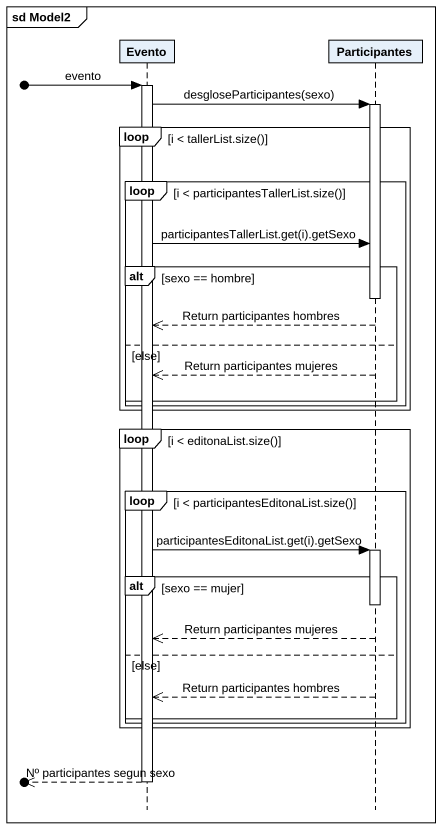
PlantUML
@startuml
mainframe sd Model2
hide footbox
participant Evento
participant Participantes

[o-> Evento : evento
activate Evento
Evento -> Participantes : desgloseParticipantes(sexo)
activate Participantes
loop i < tallerList.size()
  loop i < participantesTallerList.size()
    Evento -> Participantes : participantesTallerList.get(i).getSexo
    alt sexo == hombre
      deactivate Participantes
      Participantes -->> Evento : Return participantes hombres
    else else
      Participantes -->> Evento : Return participantes mujeres
    end
  end
end
loop i < editonaList.size()
  loop i < participantesEditonaList.size()
    Evento -> Participantes : participantesEditonaList.get(i).getSexo
    activate Participantes
    alt sexo == mujer
      deactivate Participantes
      Participantes -->> Evento : Return participantes mujeres
    else else
      Participantes -->> Evento : Return participantes hombres
    end
  end
end
[o<<-- Evento : Nº participantes segun sexo
deactivate Evento
@enduml
